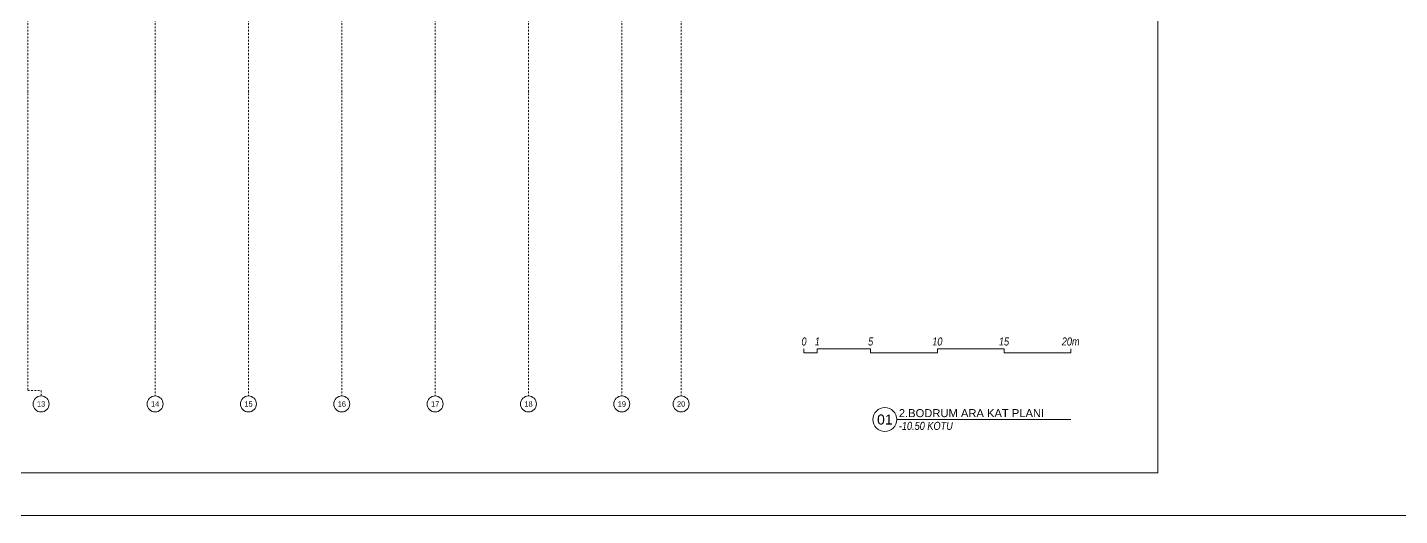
# Model space of a CAD drawing. Header units: metres. Extents: x -19121 to 152404, y -12107 to 29421.
# Drawn here: x 35522 to 45813, y -4219 to -559 of the extents above; entities that cross this region are included whole.
import ezdxf
from ezdxf.enums import TextEntityAlignment as Align

# ---------------------------------------------------------------- set-up
doc = ezdxf.new("R2010")
doc.units = ezdxf.units.M
doc.header["$LTSCALE"] = 50
doc.header["$MEASUREMENT"] = 0
doc.linetypes.add('DASHDOT2', pattern=[0.5, 0.25, -0.125, 0, -0.125])
doc.layers.get('0').update_dxf_attribs({"color": 9, "lineweight": 9})
for name, color, linetype, lineweight in [('03', 18, 'Continuous', 9), ('21', 9, 'Continuous', 9), ('24', 9, 'DASHDOT2', 9), ('40A', 9, 'Continuous', 9)]:
    doc.layers.add(name, color=color, linetype=linetype, lineweight=lineweight)
doc.styles.add('Arial', font='arial.ttf', dxfattribs={"height": 2.5})
doc.styles.add('MuuM_TEXT-ITALIC', font='ARIALNI.TTF')

# ---------------------------------------------------------------- blocks, each defined once
blk = doc.blocks.new('0_aks')
at = {"linetype": 'Continuous'}
blk.add_circle((0, 0), 3, dxfattribs=at)
at = {"style": 'Arial'}
blk.add_attdef('AKS', text='', height=2, dxfattribs=at).set_placement((0, 0), align=Align.MIDDLE_CENTER)
blk = doc.blocks.new('p-akslar_yeni')
at = {"layer": '24'}
for points in [[(13940, -8575), (13940, -11855), (14040, -11855), (14040, -11897)], [(14895, -8575), (14895, -11897)], [(15595, -8575), (15595, -11897)], [(16295, -8575), (16295, -11897)], [(16995, -8575), (16995, -11897)], [(17695, -8575), (17695, -11897)], [(18395, -8575), (18395, -11897)], [(18840, -8575), (18840, -11897)]]:
    blk.add_lwpolyline(points, dxfattribs=at)
at = {"layer": '21', "xscale": 20, "yscale": 20, "zscale": 20}
for p, values in [((14040, -11957), {'AKS': '13'}), ((14895, -11957), {'AKS': '14'}), ((15595, -11957), {'AKS': '15'}), ((16295, -11957), {'AKS': '16'}), ((16995, -11957), {'AKS': '17'}), ((17695, -11957), {'AKS': '18'}), ((18395, -11957), {'AKS': '19'}), ((18840, -11957), {'AKS': '20'})]:
    blk.add_blockref('0_aks', p, dxfattribs=at).add_auto_attribs(values)
blk = doc.blocks.new('0_drawinglabel')
blk.add_lwpolyline([(3, 0), (46.46, 0)])
blk.add_circle((0, 0), 3)
at = {"style": 'Arial'}
blk.add_attdef('CIZIMNO', text='', height=2.5, dxfattribs=at).set_placement((0, 0), align=Align.MIDDLE)
blk.add_attdef('CIZIMADI', text='', height=2, dxfattribs=at).set_placement((3.5, 0), align=Align.BOTTOM_LEFT)
blk.add_attdef('OLCEK', text='', height=2, dxfattribs=at).set_placement((46.46, 0), align=Align.BOTTOM_RIGHT)
at = {"style": 'MuuM_TEXT-ITALIC'}
blk.add_attdef('DRAWINGNAME', text='', height=2, dxfattribs=at).set_placement((3.5, -0.59), align=Align.TOP_LEFT)
blk.add_attdef('SCALE', text='', height=2, dxfattribs=at).set_placement((46.46, -0.59), align=Align.TOP_RIGHT)
blk = doc.blocks.new('0_graphicscale')
blk.add_lwpolyline([(0, 3), (0, 0), (10, 0), (10, 3), (50, 3), (50, 0), (100, 0), (100, 3), (150, 3), (150, 0), (200, 0), (200, 3)])
at = {"style": 'MuuM_TEXT-ITALIC'}
for s, p in [('0', (0, 8.5)), ('1', (10, 8.5)), ('5', (50, 8.5)), ('10', (100, 8.5)), ('15', (150, 8.5)), ('20m', (200, 8.5))]:
    blk.add_text(s, height=6, dxfattribs=at).set_placement(p, align=Align.MIDDLE_CENTER)

msp = doc.modelspace()

# ---------------------------------------------------------------- linework, layer by layer
at = {"layer": '40A'}
for points in [[(46159.28, -4218.56), (18159.28, -4218.56), (18159.28, 12601.44), (46159.28, 12601.44)], [(18479.28, 12281.44), (43999.52, 12281.44), (43999.52, -3898.56), (18479.28, -3898.56)]]:
    msp.add_lwpolyline(points, close=True, dxfattribs=at)

# ---------------------------------------------------------------- block references
at = {"layer": '03', "xscale": 10, "yscale": 10, "zscale": 10}
msp.add_blockref('0_graphicscale', (41346.18, -2998.56), dxfattribs=at)
at = {"layer": '21'}
ref = msp.add_blockref('0_drawinglabel', (41952.4, -3498.56), dxfattribs=dict(at, xscale=30, yscale=30, zscale=30))
ref.add_attrib('CIZIMNO', '01', dxfattribs={"layer": '0', "height": 75, "style": 'Arial'}).set_placement((41952.4, -3498.56), align=Align.MIDDLE)
ref.add_attrib('CIZIMADI', '2.BODRUM ARA KAT PLANI', dxfattribs={"layer": '0', "height": 60, "style": 'Arial'}).set_placement((42057.4, -3498.56), align=Align.BOTTOM_LEFT)
ref.add_attrib('DRAWINGNAME', '-10.50 KOTU', dxfattribs={"layer": '0', "height": 60, "style": 'MuuM_TEXT-ITALIC'}).set_placement((42057.4, -3516.32), align=Align.TOP_LEFT)
at = {"layer": '24'}
msp.add_blockref('p-akslar_yeni', (21585, 8575), dxfattribs=at)

doc.saveas('drawing.dxf')
